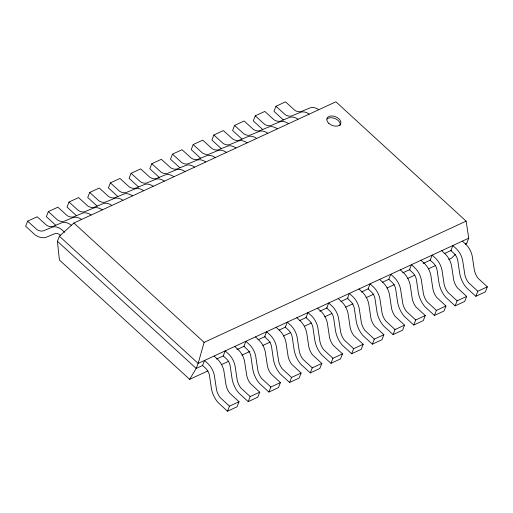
<?xml version="1.0" encoding="UTF-8"?>
<svg xmlns="http://www.w3.org/2000/svg" width="513" height="513" viewBox="0 0 513 513"><rect width="100%" height="100%" fill="white"/><g stroke="black" fill="none" stroke-linecap="round" stroke-linejoin="round"><path stroke-width="0.77" d="M466.105 221.141L204.123 342.37L198.153 363.403L196.178 368.443L189.637 379.338L59.405 259.995L57.405 241.27L59.38 236.23L73.891 223.027L335.874 101.798L466.105 221.141L468.76 238.179L466.785 243.226L465.663 244.323M71.262 225.213A15.73 10.388 65.2 0 0 62.131 222.629L52.942 226.406A13.235 8.74 65.2 0 1 46.516 225.233L37.173 216.762L27.625 221.18L25.65 226.227L35.115 234.896A20.251 13.37 65.2 0 0 46.798 237.025L54.622 233.742A8.721 5.758 65.2 0 1 60.617 235.435M91.051 214.96A15.73 10.388 65.2 0 0 82.824 213.055L73.635 216.832A13.235 8.74 65.2 0 1 67.209 215.659L57.873 207.188L48.318 211.606L46.343 216.646L55.808 225.316M111.744 205.38A15.73 10.388 65.2 0 0 103.517 203.481L94.328 207.258A13.235 8.74 65.2 0 1 87.903 206.085L78.566 197.614L69.011 202.032L67.036 207.072L76.501 215.742M132.437 195.806A15.73 10.388 65.2 0 0 124.217 193.901L115.021 197.678A13.235 8.74 65.2 0 1 108.596 196.505L99.259 188.034L89.704 192.458L87.729 197.499L97.194 206.168M153.131 186.232A15.73 10.388 65.2 0 0 144.91 184.327L135.714 188.104A13.235 8.74 65.2 0 1 129.289 186.931L119.952 178.46L110.398 182.878L108.423 187.918L117.887 196.594M173.824 176.652A15.73 10.388 65.2 0 0 165.603 174.753L156.407 178.53A13.235 8.74 65.2 0 1 149.982 177.357L140.645 168.886L131.091 173.304L129.116 178.344L138.581 187.014M194.517 167.078A15.73 10.388 65.2 0 0 186.296 165.18L177.1 168.95A13.235 8.74 65.2 0 1 170.675 167.783L161.338 159.312L151.79 163.73L149.809 168.771L159.274 177.44M215.21 157.504A15.73 10.388 65.2 0 0 206.989 155.599L197.794 159.376A13.235 8.74 65.2 0 1 191.375 158.203L182.032 149.732L172.483 154.15L170.508 159.197L179.967 167.866M235.903 147.93A15.73 10.388 65.2 0 0 227.682 146.025L218.487 149.802A13.235 8.74 65.2 0 1 212.068 148.629L202.725 140.158L193.177 144.576L191.202 149.616L200.66 158.286M256.596 138.35A15.73 10.388 65.2 0 0 248.375 136.452L239.18 140.229A13.235 8.74 65.2 0 1 232.761 139.055L223.418 130.584L213.87 135.002L211.895 140.043L221.353 148.712M277.289 128.776A15.73 10.388 65.2 0 0 269.069 126.871L259.873 130.648A13.235 8.74 65.2 0 1 253.454 129.475L244.111 121.004L234.563 125.428L232.588 130.469L242.046 139.138M297.982 119.202A15.73 10.388 65.2 0 0 289.762 117.297L280.573 121.074A13.235 8.74 65.2 0 1 274.147 119.901L264.804 111.43L255.256 115.848L253.281 120.888L262.739 129.565M318.676 109.622A15.73 10.388 65.2 0 0 310.455 107.724L301.266 111.501A13.235 8.74 65.2 0 1 294.84 110.327L285.497 101.856L275.949 106.274L273.974 111.315L283.433 119.984M229.478 406.161L220.186 397.562A13.235 8.74 65.2 0 1 216.48 389.45L214.325 375.272A15.73 10.388 65.2 0 0 208.534 364.179L204.52 360.459L202.545 365.5L205.7 368.385A8.721 5.758 65.2 0 1 209.503 375.676L211.298 387.777A20.251 13.37 65.2 0 0 218.038 402.532L227.503 411.202L229.478 406.161L239.026 401.743L229.741 393.144A13.235 8.74 65.2 0 1 226.034 385.032L223.873 370.854A15.73 10.388 65.2 0 0 218.083 359.76L214.075 356.035M239.026 401.743L237.051 406.783L227.503 411.202M250.171 396.587L240.879 387.988A13.235 8.74 65.2 0 1 237.173 379.876L235.018 365.698A15.73 10.388 65.2 0 0 229.228 354.605L225.213 350.879L223.238 355.919L226.393 358.811A8.721 5.758 65.2 0 1 230.196 366.102L231.991 378.203A20.251 13.37 65.2 0 0 238.731 392.958L248.196 401.628L250.171 396.587L259.719 392.169L250.434 383.564A13.235 8.74 65.2 0 1 246.727 375.458L244.566 361.28A15.73 10.388 65.2 0 0 238.776 350.18L234.768 346.461M259.719 392.169L257.744 397.209L248.196 401.628M270.864 387.014L261.572 378.408A13.235 8.74 65.2 0 1 257.866 370.303L255.711 356.125A15.73 10.388 65.2 0 0 249.921 345.025L245.907 341.305L243.931 346.346L247.086 349.238A8.721 5.758 65.2 0 1 250.895 356.529L252.685 368.623A20.251 13.37 65.2 0 0 259.424 383.378L268.889 392.054L270.864 387.014L280.412 382.589L271.127 373.99A13.235 8.74 65.2 0 1 267.42 365.878L265.266 351.706A15.73 10.388 65.2 0 0 259.469 340.606L255.461 336.887M280.412 382.589L278.437 387.629L268.889 392.054M291.557 377.433L282.265 368.834A13.235 8.74 65.2 0 1 278.565 360.722L276.404 346.544A15.73 10.388 65.2 0 0 270.614 335.451L266.6 331.731L264.625 336.772L267.78 339.664A8.721 5.758 65.2 0 1 271.589 346.948L273.378 359.049A20.251 13.37 65.2 0 0 280.117 373.804L289.582 382.474L291.557 377.433L301.105 373.015L291.82 364.416A13.235 8.74 65.2 0 1 288.114 356.304L285.959 342.126A15.73 10.388 65.2 0 0 280.162 331.032L276.154 327.313M301.105 373.015L299.13 378.055L289.582 382.474M312.25 367.859L302.959 359.26A13.235 8.74 65.2 0 1 299.259 351.149L297.098 336.97A15.73 10.388 65.2 0 0 291.307 325.877L287.293 322.151L285.318 327.198L288.473 330.083A8.721 5.758 65.2 0 1 292.282 337.374L294.071 349.475A20.251 13.37 65.2 0 0 300.81 364.23L310.275 372.9L312.25 367.859L321.798 363.441L312.513 354.842A13.235 8.74 65.2 0 1 308.807 346.73L306.652 332.552A15.73 10.388 65.2 0 0 300.855 321.452L296.847 317.733M321.798 363.441L319.823 368.481L310.275 372.9M332.943 358.286L323.658 349.68A13.235 8.74 65.2 0 1 319.952 341.575L317.791 327.397A15.73 10.388 65.2 0 0 312 316.297L307.992 312.577L306.011 317.618L309.166 320.51A8.721 5.758 65.2 0 1 312.975 327.801L314.764 339.895A20.251 13.37 65.2 0 0 321.504 354.656L330.968 363.326L332.943 358.286L342.492 353.861L333.206 345.262A13.235 8.74 65.2 0 1 329.5 337.156L327.345 322.978A15.73 10.388 65.2 0 0 321.548 311.878L317.541 308.159M342.492 353.861L340.517 358.908L330.968 363.326M353.637 348.705L344.351 340.106A13.235 8.74 65.2 0 1 340.645 331.994L338.484 317.823A15.73 10.388 65.2 0 0 332.693 306.723L328.686 303.003L326.71 308.044L329.859 310.936A8.721 5.758 65.2 0 1 333.668 318.22L335.457 330.321A20.251 13.37 65.2 0 0 342.203 345.076L351.661 353.746L353.637 348.705L363.191 344.287L353.899 335.688A13.235 8.74 65.2 0 1 350.193 327.576L348.038 313.398A15.73 10.388 65.2 0 0 342.242 302.304L338.234 298.585M363.191 344.287L361.21 349.327L351.661 353.746M374.33 339.131L365.044 330.532A13.235 8.74 65.2 0 1 361.338 322.421L359.177 308.242A15.73 10.388 65.2 0 0 353.386 297.149L349.379 293.43L347.404 298.47L350.552 301.355A8.721 5.758 65.2 0 1 354.361 308.646L356.15 320.747A20.251 13.37 65.2 0 0 362.896 335.502L372.355 344.172L374.33 339.131L383.884 334.713L374.593 326.114A13.235 8.74 65.2 0 1 370.886 318.002L368.732 303.824A15.73 10.388 65.2 0 0 362.941 292.731L358.927 289.005M383.884 334.713L381.909 339.753L372.355 344.172M395.023 329.558L385.738 320.958A13.235 8.74 65.2 0 1 382.031 312.847L379.876 298.669A15.73 10.388 65.2 0 0 374.08 287.575L370.072 283.849L368.097 288.89L371.252 291.782A8.721 5.758 65.2 0 1 375.054 299.073L376.843 311.173A20.251 13.37 65.2 0 0 383.589 325.928L393.048 334.598L395.023 329.558L404.577 325.139L395.286 316.534A13.235 8.74 65.2 0 1 391.579 308.428L389.425 294.25A15.73 10.388 65.2 0 0 383.634 283.15L379.62 279.431M404.577 325.139L402.602 330.18L393.048 334.598M415.716 319.984L406.431 311.378A13.235 8.74 65.2 0 1 402.724 303.273L400.57 289.095A15.73 10.388 65.2 0 0 394.773 277.995L390.765 274.275L388.79 279.316L391.945 282.208A8.721 5.758 65.2 0 1 395.747 289.499L397.537 301.593A20.251 13.37 65.2 0 0 404.282 316.348L413.741 325.024L415.716 319.984L425.271 315.559L415.979 306.96A13.235 8.74 65.2 0 1 412.272 298.848L410.118 284.677A15.73 10.388 65.2 0 0 404.327 273.576L400.313 269.857M425.271 315.559L423.296 320.599L413.741 325.024M436.409 310.403L427.124 301.804A13.235 8.74 65.2 0 1 423.417 293.692L421.263 279.514A15.73 10.388 65.2 0 0 415.466 268.421L411.458 264.702L409.483 269.742L412.638 272.634A8.721 5.758 65.2 0 1 416.441 279.918L418.236 292.019A20.251 13.37 65.2 0 0 424.976 306.774L434.434 315.444L436.409 310.403L445.964 305.985L436.672 297.386A13.235 8.74 65.2 0 1 432.966 289.274L430.811 275.096A15.73 10.388 65.2 0 0 425.02 264.003L421.006 260.277M445.964 305.985L443.989 311.025L434.434 315.444M457.109 300.83L447.817 292.23A13.235 8.74 65.2 0 1 444.111 284.119L441.956 269.941A15.73 10.388 65.2 0 0 436.159 258.847L432.151 255.121L430.176 260.162L433.331 263.054A8.721 5.758 65.2 0 1 437.134 270.345L438.929 282.445A20.251 13.37 65.2 0 0 445.669 297.2L455.127 305.87L457.109 300.83L466.657 296.411L457.365 287.806A13.235 8.74 65.2 0 1 453.665 279.7L451.504 265.522A15.73 10.388 65.2 0 0 445.714 254.422L441.699 250.703M466.657 296.411L464.682 301.452L455.127 305.87M477.802 291.256L468.51 282.65A13.235 8.74 65.2 0 1 464.804 274.545L462.649 260.367A15.73 10.388 65.2 0 0 456.852 249.267L452.844 245.547L450.869 250.588L454.024 253.48A8.721 5.758 65.2 0 1 457.827 260.771L459.622 272.865A20.251 13.37 65.2 0 0 466.362 287.626L475.827 296.296L477.802 291.256L487.35 286.831L478.058 278.232A13.235 8.74 65.2 0 1 474.358 270.127L472.197 255.949A15.73 10.388 65.2 0 0 466.407 244.848L462.393 241.129M487.35 286.831L485.375 291.878L475.827 296.296M455.55 254.249L451.62 258.103L448.715 259.45M468.76 238.179L198.153 363.403L59.38 236.23M202.725 365.416L196.178 368.443L57.405 241.27M216.55 359.017L223.822 355.65M236.916 349.59L244.188 346.23M258.013 339.83L265.285 336.464M279.104 330.071L285.651 327.037M299.477 320.644L306.748 317.278M319.843 311.218L327.121 307.851M340.94 301.458L348.212 298.091M361.306 292.032L368.584 288.665M382.403 282.272L388.95 279.239M402.776 272.845L410.047 269.479M423.142 263.419L430.413 260.053M444.239 253.659L451.511 250.293M465.329 243.893L466.785 243.226M189.637 379.338L207.778 370.944M221.565 364.557L228.824 361.203M241.886 355.156L249.869 351.463M262.932 345.416L270.191 342.062M283.253 336.015L290.512 332.655M304.299 326.274L311.558 322.921M324.62 316.874L331.873 313.514M345.666 307.133L352.918 303.779M365.987 297.732L373.964 294.039M387.033 287.992L394.285 284.638M407.348 278.591L414.607 275.231M428.393 268.85L435.652 265.497M275.949 106.274L285.286 114.745A13.235 8.74 65.2 0 0 291.711 115.919L300.907 112.142A15.73 10.388 65.2 0 1 309.127 114.046M255.256 115.848L264.593 124.319A13.235 8.74 65.2 0 0 271.018 125.493L280.213 121.716A15.73 10.388 65.2 0 1 288.434 123.62M234.563 125.428L243.899 133.899A13.235 8.74 65.2 0 0 250.325 135.066L259.52 131.296A15.73 10.388 65.2 0 1 267.741 133.194M213.87 135.002L223.206 143.473A13.235 8.74 65.2 0 0 229.632 144.647L238.827 140.87A15.73 10.388 65.2 0 1 247.048 142.768M193.177 144.576L202.513 153.047A13.235 8.74 65.2 0 0 208.938 154.221L218.134 150.444A15.73 10.388 65.2 0 1 226.355 152.348M172.483 154.15L181.82 162.621A13.235 8.74 65.2 0 0 188.245 163.794L197.434 160.018A15.73 10.388 65.2 0 1 205.662 161.922M151.79 163.73L161.127 172.201A13.235 8.74 65.2 0 0 167.552 173.375L176.741 169.598A15.73 10.388 65.2 0 1 184.969 171.496M131.091 173.304L140.434 181.775A13.235 8.74 65.2 0 0 146.859 182.949L156.048 179.172A15.73 10.388 65.2 0 1 164.275 181.076M110.398 182.878L119.741 191.349A13.235 8.74 65.2 0 0 126.166 192.522L135.355 188.746A15.73 10.388 65.2 0 1 143.576 190.65M89.704 192.458L99.047 200.929A13.235 8.74 65.2 0 0 105.473 202.096L114.662 198.326A15.73 10.388 65.2 0 1 122.883 200.224M69.011 202.032L78.354 210.503A13.235 8.74 65.2 0 0 84.773 211.677L93.969 207.9A15.73 10.388 65.2 0 1 102.19 209.798M73.891 223.027L204.123 342.37M48.318 211.606L57.661 220.077A13.235 8.74 65.2 0 0 64.08 221.25L73.276 217.474A15.73 10.388 65.2 0 1 81.496 219.378M64.664 232.293L61.714 229.632A15.73 10.388 65.2 0 0 52.582 227.047L43.387 230.824A13.235 8.74 65.2 0 1 36.968 229.651L27.625 221.18M327.037 119.035A7.381 4.681 21.4 0 1 335.893 118.945A7.381 4.681 21.4 0 1 339.984 125.634M328.82 123.389A7.381 4.681 21.4 0 0 340.683 123.851A7.381 4.681 21.4 0 0 332.052 115.944A7.381 4.681 21.4 0 0 328.82 123.389"/></g></svg>
